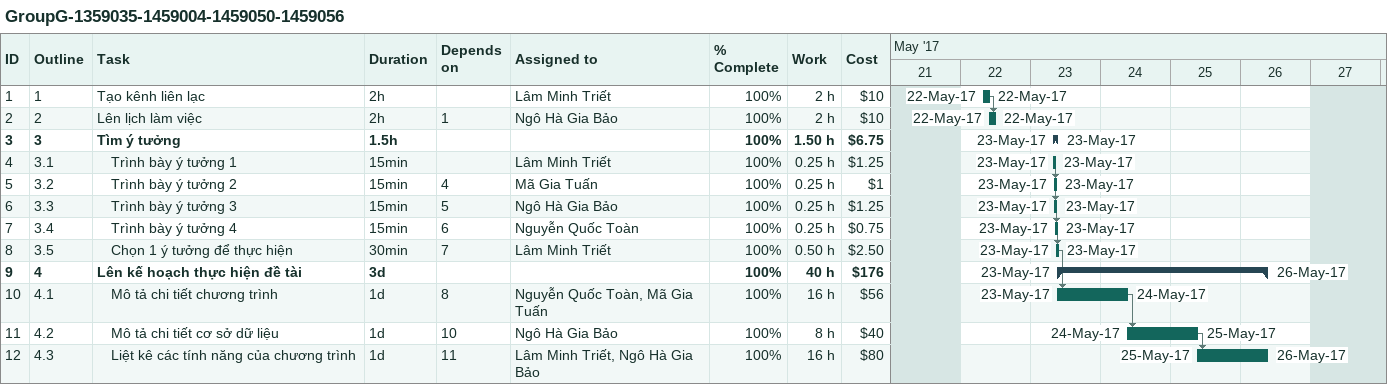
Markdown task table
GroupG-1359035-1459004-1459050-1459056

| ID | WBS | Task | Duration | Start | Finish | Predecessors | Resources | % complete | Work (h) | Cost ($) |
|---|---|---|---|---|---|---|---|---|---|---|
| 1 | 1 | Tạo kênh liên lạc | 2h | 2017-05-22 | 2017-05-22 |  | Lâm Minh Triết | 100 | 2 | 10 |
| 2 | 2 | Lên lịch làm việc | 2h | 2017-05-22 | 2017-05-22 | 1 | Ngô Hà Gia Bảo | 100 | 2 | 10 |
| 3 | 3 | **Tìm ý tưởng** | 1.5h | 2017-05-23 | 2017-05-23 |  |  | 100 | 1.50 | 6.75 |
| 4 | 3.1 | Trình bày ý tưởng 1 | 15min | 2017-05-23 | 2017-05-23 |  | Lâm Minh Triết | 100 | 0.25 | 1.25 |
| 5 | 3.2 | Trình bày ý tưởng 2 | 15min | 2017-05-23 | 2017-05-23 | 4 | Mã Gia Tuấn | 100 | 0.25 | 1 |
| 6 | 3.3 | Trình bày ý tưởng 3 | 15min | 2017-05-23 | 2017-05-23 | 5 | Ngô Hà Gia Bảo | 100 | 0.25 | 1.25 |
| 7 | 3.4 | Trình bày ý tưởng 4 | 15min | 2017-05-23 | 2017-05-23 | 6 | Nguyễn Quốc Toàn | 100 | 0.25 | 0.75 |
| 8 | 3.5 | Chọn 1 ý tưởng để thực hiện | 30min | 2017-05-23 | 2017-05-23 | 7 | Lâm Minh Triết | 100 | 0.50 | 2.50 |
| 9 | 4 | **Lên kế hoạch thực hiện đề tài** | 3d | 2017-05-23 | 2017-05-26 |  |  | 100 | 40 | 176 |
| 10 | 4.1 | Mô tả chi tiết chương trình | 1d | 2017-05-23 | 2017-05-24 | 8 | Nguyễn Quốc Toàn, Mã Gia Tuấn | 100 | 16 | 56 |
| 11 | 4.2 | Mô tả chi tiết cơ sở dữ liệu | 1d | 2017-05-24 | 2017-05-25 | 10 | Ngô Hà Gia Bảo | 100 | 8 | 40 |
| 12 | 4.3 | Liệt kê các tính năng của chương trình | 1d | 2017-05-25 | 2017-05-26 | 11 | Lâm Minh Triết, Ngô Hà Gia Bảo | 100 | 16 | 80 |
